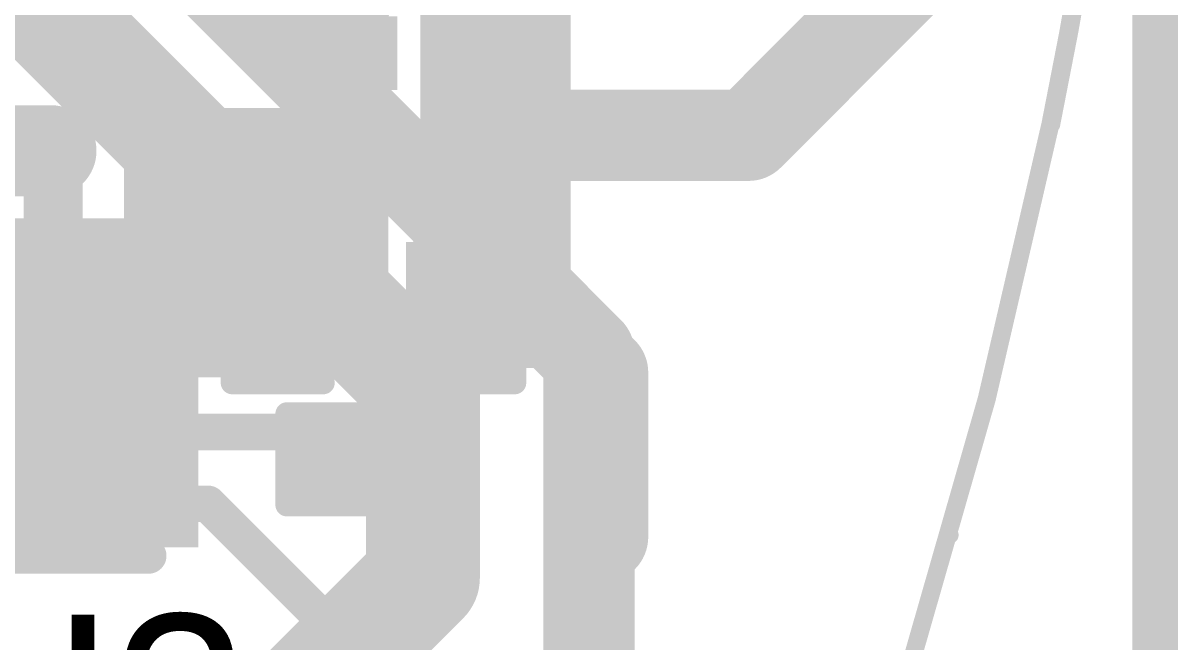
# Model space of a CAD drawing. Header units: millimetres. Extents: x 45.53 to 47.16, y 2.21 to 4.42.
# Drawn here: x 46.7272 to 46.9804, y 2.768 to 2.9036 of the extents above; entities that cross this region are included whole.
import ezdxf

# ---------------------------------------------------------------- set-up
doc = ezdxf.new("R2010")
doc.units = ezdxf.units.MM
doc.header["$MEASUREMENT"] = 0
for name, color, linetype in [('BottomLayer', 5, 'Continuous'), ('Mechanical1', 6, 'Continuous'), ('Mechanical2', 216, 'Continuous'), ('MultiLayer', 9, 'Continuous'), ('TopLayer', 1, 'Continuous'), ('TopOverlay', 2, 'Continuous'), ('TopPaste', 8, 'Continuous'), ('TopSolder', 216, 'Continuous'), ('ViaHoleLayer', 16, 'Continuous')]:
    doc.layers.add(name, color=color, linetype=linetype)

# ---------------------------------------------------------------- blocks, each defined once
blk = doc.blocks.new('NCP186AMX330TAG_33')
at = {"layer": 'TopLayer'}
for points in [[(-0.02795, 0.01811), (-0.01339, 0.01811), (-0.02795, 0.02913), (-0.01339, 0.02913)], [(-0.00866, -0.02835), (0.00866, -0.02835), (-0.00866, 0.02835), (0.00866, 0.02835)], [(0.01339, 0.01811), (0.02795, 0.01811), (0.01339, 0.02913), (0.02795, 0.02913)], [(-0.02795, 0.00236), (-0.01339, 0.00236), (-0.02795, 0.01339), (-0.01339, 0.01339)], [(0.01339, 0.00236), (0.02795, 0.00236), (0.01339, 0.01339), (0.02795, 0.01339)], [(-0.02795, -0.01339), (-0.01339, -0.01339), (-0.02795, -0.00236), (-0.01339, -0.00236)], [(0.01339, -0.01339), (0.02795, -0.01339), (0.01339, -0.00236), (0.02795, -0.00236)], [(-0.02795, -0.02913), (-0.01339, -0.02913), (-0.02795, -0.01811), (-0.01339, -0.01811)], [(0.01339, -0.02913), (0.02795, -0.02913), (0.01339, -0.01811), (0.02795, -0.01811)]]:
    blk.add_solid(points, dxfattribs=at)
at = {"layer": 'TopOverlay', "const_width": 0.00787}
for points in [[(-0.024, 0.035), (0.022, 0.035)], [(-0.024, -0.035), (0.021, -0.035)]]:
    blk.add_lwpolyline(points, dxfattribs=at)
at = {"layer": 'TopOverlay'}
for points, const_width in [([(-0.02597, 0.035, 1), (-0.02203, 0.035, 1)], 0.00394), ([(0.02003, 0.035, 1), (0.02397, 0.035, 1)], 0.00394), ([(-0.036, 0.023, 1), (-0.04, 0.023, 1)], 0.00787), ([(-0.04197, 0.023, 1), (-0.03803, 0.023, 1)], 0.00394), ([(-0.03797, 0.023, 1), (-0.03403, 0.023, 1)], 0.00394), ([(-0.02597, -0.035, 1), (-0.02203, -0.035, 1)], 0.00394), ([(0.01903, -0.035, 1), (0.02297, -0.035, 1)], 0.00394)]:
    blk.add_lwpolyline(points, format="xyb", close=True, dxfattribs=dict(at, const_width=const_width))
at = {"layer": 'TopPaste'}
for points in [[(-0.02795, 0.01811), (-0.01339, 0.01811), (-0.02795, 0.02913), (-0.01339, 0.02913)], [(-0.00866, -0.02835), (0.00866, -0.02835), (-0.00866, 0.02835), (0.00866, 0.02835)], [(0.01339, 0.01811), (0.02795, 0.01811), (0.01339, 0.02913), (0.02795, 0.02913)], [(-0.02795, 0.00236), (-0.01339, 0.00236), (-0.02795, 0.01339), (-0.01339, 0.01339)], [(0.01339, 0.00236), (0.02795, 0.00236), (0.01339, 0.01339), (0.02795, 0.01339)], [(-0.02795, -0.01339), (-0.01339, -0.01339), (-0.02795, -0.00236), (-0.01339, -0.00236)], [(0.01339, -0.01339), (0.02795, -0.01339), (0.01339, -0.00236), (0.02795, -0.00236)], [(-0.02795, -0.02913), (-0.01339, -0.02913), (-0.02795, -0.01811), (-0.01339, -0.01811)], [(0.01339, -0.02913), (0.02795, -0.02913), (0.01339, -0.01811), (0.02795, -0.01811)]]:
    blk.add_solid(points, dxfattribs=at)
at = {"layer": 'TopSolder'}
for points in [[(-0.03195, 0.01411), (-0.00939, 0.01411), (-0.03195, 0.03313), (-0.00939, 0.03313)], [(0.00939, 0.01411), (0.03195, 0.01411), (0.00939, 0.03313), (0.03195, 0.03313)], [(-0.01266, -0.03235), (0.01266, -0.03235), (-0.01266, 0.03235), (0.01266, 0.03235)], [(-0.03195, -0.00164), (-0.00939, -0.00164), (-0.03195, 0.01739), (-0.00939, 0.01739)], [(0.00939, -0.00164), (0.03195, -0.00164), (0.00939, 0.01739), (0.03195, 0.01739)], [(-0.03195, -0.01739), (-0.00939, -0.01739), (-0.03195, 0.00164), (-0.00939, 0.00164)], [(0.00939, -0.01739), (0.03195, -0.01739), (0.00939, 0.00164), (0.03195, 0.00164)], [(-0.03195, -0.03313), (-0.00939, -0.03313), (-0.03195, -0.01411), (-0.00939, -0.01411)], [(0.00939, -0.03313), (0.03195, -0.03313), (0.00939, -0.01411), (0.03195, -0.01411)]]:
    blk.add_solid(points, dxfattribs=at)
blk = doc.blocks.new('R___0201_50')
at = {"layer": 'TopLayer'}
for points in [[(-0.01614, -0.00728), (-0.00551, -0.00728), (-0.01614, 0.00728), (-0.00551, 0.00728)], [(0.00551, -0.00728), (0.01614, -0.00728), (0.00551, 0.00728), (0.01614, 0.00728)]]:
    blk.add_solid(points, dxfattribs=at)
at = {"layer": 'TopOverlay', "const_width": 0.005}
for points in [[(-0.019, -0.01), (-0.019, 0.01)], [(-0.019, 0.01), (0.019, 0.01)], [(0.019, -0.01), (0.019, 0.01)], [(-0.019, -0.01), (0.019, -0.01)]]:
    blk.add_lwpolyline(points, dxfattribs=at)
at = {"layer": 'TopOverlay', "const_width": 0.0025}
for points in [[(-0.02025, 0.01, 1), (-0.01775, 0.01, 1)], [(-0.02025, 0.01, 1), (-0.01775, 0.01, 1)], [(0.01775, 0.01, 1), (0.02025, 0.01, 1)], [(0.01775, 0.01, 1), (0.02025, 0.01, 1)], [(-0.02025, -0.01, 1), (-0.01775, -0.01, 1)], [(-0.02025, -0.01, 1), (-0.01775, -0.01, 1)], [(0.01775, -0.01, 1), (0.02025, -0.01, 1)], [(0.01775, -0.01, 1), (0.02025, -0.01, 1)]]:
    blk.add_lwpolyline(points, format="xyb", close=True, dxfattribs=at)
at = {"layer": 'TopPaste'}
for points in [[(-0.01614, -0.00728), (-0.00551, -0.00728), (-0.01614, 0.00728), (-0.00551, 0.00728)], [(0.00551, -0.00728), (0.01614, -0.00728), (0.00551, 0.00728), (0.01614, 0.00728)]]:
    blk.add_solid(points, dxfattribs=at)
at = {"layer": 'TopSolder'}
for points in [[(-0.02014, -0.01128), (-0.00151, -0.01128), (-0.02014, 0.01128), (-0.00151, 0.01128)], [(0.00151, -0.01128), (0.02014, -0.01128), (0.00151, 0.01128), (0.02014, 0.01128)]]:
    blk.add_solid(points, dxfattribs=at)
blk = doc.blocks.new('C___0201_63')
at = {"layer": 'TopLayer'}
for points in [[(-0.01772, -0.00591), (-0.00591, -0.00591), (-0.01772, 0.00591), (-0.00591, 0.00591)], [(0.00591, -0.00591), (0.01772, -0.00591), (0.00591, 0.00591), (0.01772, 0.00591)]]:
    blk.add_solid(points, dxfattribs=at)
at = {"layer": 'TopOverlay', "const_width": 0.005}
for points in [[(-0.021, -0.009), (-0.021, 0.009)], [(-0.021, 0.009), (-0.008, 0.009)], [(0.008, 0.009), (0.021, 0.009)], [(0.021, -0.009), (0.021, 0.009)], [(-0.021, -0.009), (-0.008, -0.009)], [(0.008, -0.009), (0.021, -0.009)]]:
    blk.add_lwpolyline(points, dxfattribs=at)
at = {"layer": 'TopOverlay', "const_width": 0.0025}
for points in [[(-0.02225, 0.009, 1), (-0.01975, 0.009, 1)], [(-0.02225, 0.009, 1), (-0.01975, 0.009, 1)], [(-0.00925, 0.009, 1), (-0.00675, 0.009, 1)], [(0.00675, 0.009, 1), (0.00925, 0.009, 1)], [(0.01975, 0.009, 1), (0.02225, 0.009, 1)], [(0.01975, 0.009, 1), (0.02225, 0.009, 1)], [(-0.02225, -0.009, 1), (-0.01975, -0.009, 1)], [(-0.02225, -0.009, 1), (-0.01975, -0.009, 1)], [(-0.00925, -0.009, 1), (-0.00675, -0.009, 1)], [(0.00675, -0.009, 1), (0.00925, -0.009, 1)], [(0.01975, -0.009, 1), (0.02225, -0.009, 1)], [(0.01975, -0.009, 1), (0.02225, -0.009, 1)]]:
    blk.add_lwpolyline(points, format="xyb", close=True, dxfattribs=at)
at = {"layer": 'TopPaste'}
for points in [[(-0.01772, -0.00591), (-0.00591, -0.00591), (-0.01772, 0.00591), (-0.00591, 0.00591)], [(0.00591, -0.00591), (0.01772, -0.00591), (0.00591, 0.00591), (0.01772, 0.00591)]]:
    blk.add_solid(points, dxfattribs=at)
at = {"layer": 'TopSolder'}
for points in [[(-0.01988, -0.00807), (-0.00374, -0.00807), (-0.01988, 0.00807), (-0.00374, 0.00807)], [(0.00374, -0.00807), (0.01988, -0.00807), (0.00374, 0.00807), (0.01988, 0.00807)]]:
    blk.add_solid(points, dxfattribs=at)
blk = doc.blocks.new('C__0402_75')
at = {"layer": 'TopLayer'}
for points in [[(-0.0095, -0.0125), (-0.0095, 0.0125), (-0.0275, -0.0125), (-0.0275, 0.0125)], [(0.0275, -0.0125), (0.0275, 0.0125), (0.0095, -0.0125), (0.0095, 0.0125)]]:
    blk.add_solid(points, dxfattribs=at)
at = {"layer": 'TopOverlay', "const_width": 0.005}
for points in [[(-0.031, 0.016), (-0.031, -0.016)], [(-0.011, 0.016), (-0.031, 0.016)], [(0.031, 0.016), (0.011, 0.016)], [(0.031, 0.016), (0.031, -0.016)], [(-0.011, -0.016), (-0.031, -0.016)], [(0.031, -0.016), (0.011, -0.016)]]:
    blk.add_lwpolyline(points, dxfattribs=at)
at = {"layer": 'TopOverlay', "const_width": 0.0025}
for points in [[(-0.03225, 0.016, 1), (-0.02975, 0.016, 1)], [(-0.03225, 0.016, 1), (-0.02975, 0.016, 1)], [(-0.01225, 0.016, 1), (-0.00975, 0.016, 1)], [(0.00975, 0.016, 1), (0.01225, 0.016, 1)], [(0.02975, 0.016, 1), (0.03225, 0.016, 1)], [(0.02975, 0.016, 1), (0.03225, 0.016, 1)], [(-0.03225, -0.016, 1), (-0.02975, -0.016, 1)], [(-0.03225, -0.016, 1), (-0.02975, -0.016, 1)], [(-0.01225, -0.016, 1), (-0.00975, -0.016, 1)], [(0.00975, -0.016, 1), (0.01225, -0.016, 1)], [(0.02975, -0.016, 1), (0.03225, -0.016, 1)], [(0.02975, -0.016, 1), (0.03225, -0.016, 1)]]:
    blk.add_lwpolyline(points, format="xyb", close=True, dxfattribs=at)
at = {"layer": 'TopPaste'}
for points in [[(-0.0095, -0.0125), (-0.0095, 0.0125), (-0.0275, -0.0125), (-0.0275, 0.0125)], [(0.0275, -0.0125), (0.0275, 0.0125), (0.0095, -0.0125), (0.0095, 0.0125)]]:
    blk.add_solid(points, dxfattribs=at)
at = {"layer": 'TopSolder'}
for points in [[(-0.00714, -0.01486), (-0.00714, 0.01486), (-0.02986, -0.01486), (-0.02986, 0.01486)], [(0.02986, -0.01486), (0.02986, 0.01486), (0.00714, -0.01486), (0.00714, 0.01486)]]:
    blk.add_solid(points, dxfattribs=at)
blk = doc.blocks.new('CAP_0201_76')
at = {"layer": 'TopLayer'}
for points in [[(-0.01772, -0.00591), (-0.00591, -0.00591), (-0.01772, 0.00591), (-0.00591, 0.00591)], [(0.00591, -0.00591), (0.01772, -0.00591), (0.00591, 0.00591), (0.01772, 0.00591)]]:
    blk.add_solid(points, dxfattribs=at)
at = {"layer": 'TopOverlay', "const_width": 0.005}
for points in [[(-0.008, 0.009), (-0.021, 0.009)], [(-0.021, 0.009), (-0.021, -0.009)], [(0.021, 0.009), (0.008, 0.009)], [(0.021, 0.009), (0.021, -0.009)], [(-0.008, -0.009), (-0.021, -0.009)], [(0.021, -0.009), (0.008, -0.009)]]:
    blk.add_lwpolyline(points, dxfattribs=at)
at = {"layer": 'TopOverlay', "const_width": 0.0025}
for points in [[(-0.02225, 0.009, 1), (-0.01975, 0.009, 1)], [(-0.02225, 0.009, 1), (-0.01975, 0.009, 1)], [(-0.00925, 0.009, 1), (-0.00675, 0.009, 1)], [(0.00675, 0.009, 1), (0.00925, 0.009, 1)], [(0.01975, 0.009, 1), (0.02225, 0.009, 1)], [(0.01975, 0.009, 1), (0.02225, 0.009, 1)], [(-0.02225, -0.009, 1), (-0.01975, -0.009, 1)], [(-0.02225, -0.009, 1), (-0.01975, -0.009, 1)], [(-0.00925, -0.009, 1), (-0.00675, -0.009, 1)], [(0.00675, -0.009, 1), (0.00925, -0.009, 1)], [(0.01975, -0.009, 1), (0.02225, -0.009, 1)], [(0.01975, -0.009, 1), (0.02225, -0.009, 1)]]:
    blk.add_lwpolyline(points, format="xyb", close=True, dxfattribs=at)
at = {"layer": 'TopPaste'}
for points in [[(-0.01772, -0.00591), (-0.00591, -0.00591), (-0.01772, 0.00591), (-0.00591, 0.00591)], [(0.00591, -0.00591), (0.01772, -0.00591), (0.00591, 0.00591), (0.01772, 0.00591)]]:
    blk.add_solid(points, dxfattribs=at)
at = {"layer": 'TopSolder'}
for points in [[(-0.01988, -0.00807), (-0.00374, -0.00807), (-0.01988, 0.00807), (-0.00374, 0.00807)], [(0.00374, -0.00807), (0.01988, -0.00807), (0.00374, 0.00807), (0.01988, 0.00807)]]:
    blk.add_solid(points, dxfattribs=at)

msp = doc.modelspace()

# ---------------------------------------------------------------- linework, layer by layer
at = {"layer": 'BottomLayer'}
for points, const_width in [([(46.75145, 2.93121), (46.85126, 2.8314)], 0.02), ([(46.72195, 2.91665), (46.7656, 2.873)], 0.025), ([(46.7656, 2.873), (46.81483, 2.82378)], 0.025), ([(46.85126, 2.75643), (46.85126, 2.8314)], 0.02), ([(46.81483, 2.782), (46.81483, 2.82378)], 0.025), ([(46.75533, 2.7225), (46.81483, 2.782)], 0.025)]:
    msp.add_lwpolyline(points, dxfattribs=dict(at, const_width=const_width))
for points, const_width in [([(46.75935, 2.873, 1), (46.77185, 2.873, 1)], 0.0125), ([(46.75935, 2.873, 1), (46.77185, 2.873, 1)], 0.0125), ([(46.7597, 2.873, 1), (46.77151, 2.873, 1)], 0.01181), ([(46.84626, 2.8314, 1), (46.85626, 2.8314, 1)], 0.01), ([(46.84626, 2.8314, 1), (46.85626, 2.8314, 1)], 0.01), ([(46.80858, 2.82378, 1), (46.82108, 2.82378, 1)], 0.0125), ([(46.80858, 2.82378, 1), (46.82108, 2.82378, 1)], 0.0125), ([(46.80858, 2.782, 1), (46.82108, 2.782, 1)], 0.0125), ([(46.80858, 2.782, 1), (46.82108, 2.782, 1)], 0.0125), ([(46.80892, 2.782, 1), (46.82073, 2.782, 1)], 0.01181)]:
    msp.add_lwpolyline(points, format="xyb", close=True, dxfattribs=dict(at, const_width=const_width))
at = {"layer": 'Mechanical1', "const_width": 0.01}
msp.add_lwpolyline([(46.97541, 2.257), (46.97541, 3.09393)], dxfattribs=at)
at = {"layer": 'Mechanical2', "const_width": 0.00394}
for points in [[(46.96305, 2.9414, -0.013246), (46.95244, 2.8814)], [(46.96305, 2.94139, -0.013246), (46.95244, 2.88139)], [(46.96306, 2.94139, -0.013246), (46.95245, 2.88139)], [(46.95244, 2.8814, -0.038746), (46.90133, 2.70344)], [(46.95244, 2.88139, -0.038746), (46.90134, 2.70344)], [(46.95245, 2.88139, -0.038746), (46.90134, 2.70343)]]:
    msp.add_lwpolyline(points, format="xyb", dxfattribs=at)
for points in [[(46.95244, 2.8814), (46.95245, 2.88139)], [(46.93033, 2.79143), (46.93034, 2.79142)]]:
    msp.add_lwpolyline(points, dxfattribs=at)
at = {"layer": 'Mechanical2', "const_width": 0.00197}
for points in [[(46.95146, 2.8814, 1), (46.95342, 2.8814, 1)], [(46.95146, 2.8814, 1), (46.95342, 2.8814, 1)], [(46.95146, 2.8814, 1), (46.95342, 2.8814, 1)], [(46.95147, 2.88139, 1), (46.95343, 2.88139, 1)], [(46.95146, 2.88139, 1), (46.95343, 2.88139, 1)], [(46.95146, 2.88139, 1), (46.95343, 2.88139, 1)], [(46.95147, 2.88139, 1), (46.95343, 2.88139, 1)], [(46.95147, 2.88139, 1), (46.95343, 2.88139, 1)], [(46.92935, 2.79143, 1), (46.93132, 2.79143, 1)], [(46.92936, 2.79142, 1), (46.93133, 2.79142, 1)]]:
    msp.add_lwpolyline(points, format="xyb", close=True, dxfattribs=at)
at = {"layer": 'MultiLayer', "const_width": 0.01181}
for points in [[(46.7597, 2.873, 1), (46.77151, 2.873, 1)], [(46.80892, 2.782, 1), (46.82073, 2.782, 1)]]:
    msp.add_lwpolyline(points, format="xyb", close=True, dxfattribs=at)
at = {"layer": 'TopLayer'}
for points, const_width in [([(46.88626, 2.879), (46.94007, 2.93281)], 0.02), ([(46.82626, 2.879), (46.88626, 2.879)], 0.02), ([(46.66008, 2.87559), (46.73326, 2.87559)], 0.02), ([(46.73326, 2.876), (46.73367, 2.87559)], 0.012), ([(46.84051, 2.84075), (46.85426, 2.827)], 0.02), ([(46.85426, 2.791), (46.85426, 2.827)], 0.02), ([(46.73367, 2.82187), (46.73706, 2.82187)], 0.008), ([(46.73706, 2.80435), (46.73706, 2.82187)], 0.008), ([(46.75434, 2.814), (46.78717, 2.814)], 0.008), ([(46.78717, 2.814), (46.79317, 2.808)], 0.008), ([(46.81483, 2.782), (46.81483, 2.808)], 0.012), ([(46.7541, 2.79849), (46.75434, 2.79825)], 0.008), ([(46.75434, 2.79825), (46.76769, 2.79825)], 0.008), ([(46.76769, 2.79825), (46.80994, 2.756)], 0.008), ([(46.85426, 2.773), (46.85426, 2.791)], 0.008), ([(46.83726, 2.756), (46.85426, 2.773)], 0.008)]:
    msp.add_lwpolyline(points, dxfattribs=dict(at, const_width=const_width))
for points, const_width in [([(46.82126, 2.879, 1), (46.83126, 2.879, 1)], 0.01), ([(46.88126, 2.879, 1), (46.89126, 2.879, 1)], 0.01), ([(46.88126, 2.879, 1), (46.89126, 2.879, 1)], 0.01), ([(46.72826, 2.87559, 1), (46.73826, 2.87559, 1)], 0.01), ([(46.7597, 2.873, 1), (46.77151, 2.873, 1)], 0.01181), ([(46.73026, 2.876, 1), (46.73626, 2.876, 1)], 0.006), ([(46.73067, 2.87559, 1), (46.73667, 2.87559, 1)], 0.006), ([(46.83551, 2.84075, 1), (46.84551, 2.84075, 1)], 0.01), ([(46.84926, 2.827, 1), (46.85926, 2.827, 1)], 0.01), ([(46.84926, 2.827, 1), (46.85926, 2.827, 1)], 0.01), ([(46.73167, 2.82187, 1), (46.73567, 2.82187, 1)], 0.004), ([(46.73506, 2.82187, 1), (46.73906, 2.82187, 1)], 0.004), ([(46.73506, 2.82187, 1), (46.73906, 2.82187, 1)], 0.004), ([(46.75234, 2.814, 1), (46.75634, 2.814, 1)], 0.004), ([(46.78517, 2.814, 1), (46.78917, 2.814, 1)], 0.004), ([(46.78517, 2.814, 1), (46.78917, 2.814, 1)], 0.004), ([(46.81183, 2.808, 1), (46.81783, 2.808, 1)], 0.006), ([(46.79117, 2.808, 1), (46.79517, 2.808, 1)], 0.004), ([(46.73506, 2.80435, 1), (46.73906, 2.80435, 1)], 0.004), ([(46.7521, 2.79849, 1), (46.7561, 2.79849, 1)], 0.004), ([(46.75234, 2.79825, 1), (46.75634, 2.79825, 1)], 0.004), ([(46.75234, 2.79825, 1), (46.75634, 2.79825, 1)], 0.004), ([(46.76569, 2.79825, 1), (46.76969, 2.79825, 1)], 0.004), ([(46.76569, 2.79825, 1), (46.76969, 2.79825, 1)], 0.004), ([(46.84926, 2.791, 1), (46.85926, 2.791, 1)], 0.01), ([(46.80892, 2.782, 1), (46.82073, 2.782, 1)], 0.01181), ([(46.85226, 2.791, 1), (46.85626, 2.791, 1)], 0.004), ([(46.81183, 2.782, 1), (46.81783, 2.782, 1)], 0.006), ([(46.85226, 2.773, 1), (46.85626, 2.773, 1)], 0.004), ([(46.85226, 2.773, 1), (46.85626, 2.773, 1)], 0.004)]:
    msp.add_lwpolyline(points, format="xyb", close=True, dxfattribs=dict(at, const_width=const_width))
for points in [[(46.82226, 2.828), (46.84726, 2.828), (46.82226, 2.968), (46.84726, 2.968)], [(46.81426, 2.828), (46.83426, 2.828), (46.81426, 2.909), (46.83426, 2.909)], [(46.79417, 2.858), (46.80726, 2.858), (46.79417, 2.903), (46.80726, 2.903)], [(46.74926, 2.828), (46.80726, 2.828), (46.74926, 2.885), (46.80726, 2.885)], [(46.72726, 2.84), (46.74026, 2.84), (46.72726, 2.87559), (46.74026, 2.87559)], [(46.74926, 2.826), (46.80064, 2.826), (46.74926, 2.851), (46.80064, 2.851)], [(46.73026, 2.793), (46.75334, 2.793), (46.73026, 2.80225), (46.75334, 2.80225)]]:
    msp.add_solid(points, dxfattribs=at)
at = {"layer": 'TopOverlay', "const_width": 0.00394}
for points in [[(46.96305, 2.9414, -0.013246), (46.95244, 2.8814)], [(46.96306, 2.94139, -0.013246), (46.95245, 2.88139)], [(46.96305, 2.94139, -0.013246), (46.95244, 2.88139)], [(46.96339, 2.9425, -0.013484), (46.95262, 2.88143)], [(46.9634, 2.94249, -0.013484), (46.95263, 2.88141)], [(46.9634, 2.94247, -0.013484), (46.95263, 2.8814)], [(46.95244, 2.8814, -0.038746), (46.90133, 2.70344)], [(46.95245, 2.88139, -0.038746), (46.90134, 2.70343)], [(46.95244, 2.88139, -0.038746), (46.90134, 2.70344)]]:
    msp.add_lwpolyline(points, format="xyb", dxfattribs=at)
for points in [[(46.95244, 2.8814), (46.95245, 2.88139)], [(46.95262, 2.88143), (46.95263, 2.8814)], [(46.93033, 2.79143), (46.93034, 2.79142)]]:
    msp.add_lwpolyline(points, dxfattribs=at)
at = {"layer": 'TopOverlay', "const_width": 0.00197}
for points in [[(46.95146, 2.8814, 1), (46.95342, 2.8814, 1)], [(46.95146, 2.8814, 1), (46.95342, 2.8814, 1)], [(46.95146, 2.8814, 1), (46.95342, 2.8814, 1)], [(46.95147, 2.88139, 1), (46.95343, 2.88139, 1)], [(46.95147, 2.88139, 1), (46.95343, 2.88139, 1)], [(46.95146, 2.88139, 1), (46.95343, 2.88139, 1)], [(46.95147, 2.88139, 1), (46.95343, 2.88139, 1)], [(46.95146, 2.88139, 1), (46.95343, 2.88139, 1)], [(46.95164, 2.88143, 1), (46.95361, 2.88143, 1)], [(46.95164, 2.88143, 1), (46.95361, 2.88143, 1)], [(46.95164, 2.88141, 1), (46.95361, 2.88141, 1)], [(46.95165, 2.8814, 1), (46.95362, 2.8814, 1)], [(46.95165, 2.8814, 1), (46.95362, 2.8814, 1)], [(46.92935, 2.79143, 1), (46.93132, 2.79143, 1)], [(46.92936, 2.79142, 1), (46.93133, 2.79142, 1)]]:
    msp.add_lwpolyline(points, format="xyb", close=True, dxfattribs=at)
at = {"layer": 'ViaHoleLayer', "const_width": 0.00591}
for points in [[(46.76265, 2.873, 1), (46.76856, 2.873, 1)], [(46.81187, 2.782, 1), (46.81778, 2.782, 1)]]:
    msp.add_lwpolyline(points, format="xyb", close=True, dxfattribs=at)

# ---------------------------------------------------------------- block references
for name, p, rotation in [('C___0201_63', (46.813, 2.897), 360), ('CAP_0201_76', (46.813, 2.87275), 180), ('C__0402_75', (46.804, 2.84075), 180)]:
    msp.add_blockref(name, p, dxfattribs=dict(rotation=rotation))
for name, p in [('NCP186AMX330TAG_33', (46.73367, 2.82187)), ('R___0201_50', (46.804, 2.808))]:
    msp.add_blockref(name, p)

# ---------------------------------------------------------------- texts
at = {"layer": 'TopOverlay'}
msp.add_text('U3', height=0.04, dxfattribs=at).set_placement((46.70826, 2.734))

doc.saveas('drawing.dxf')
